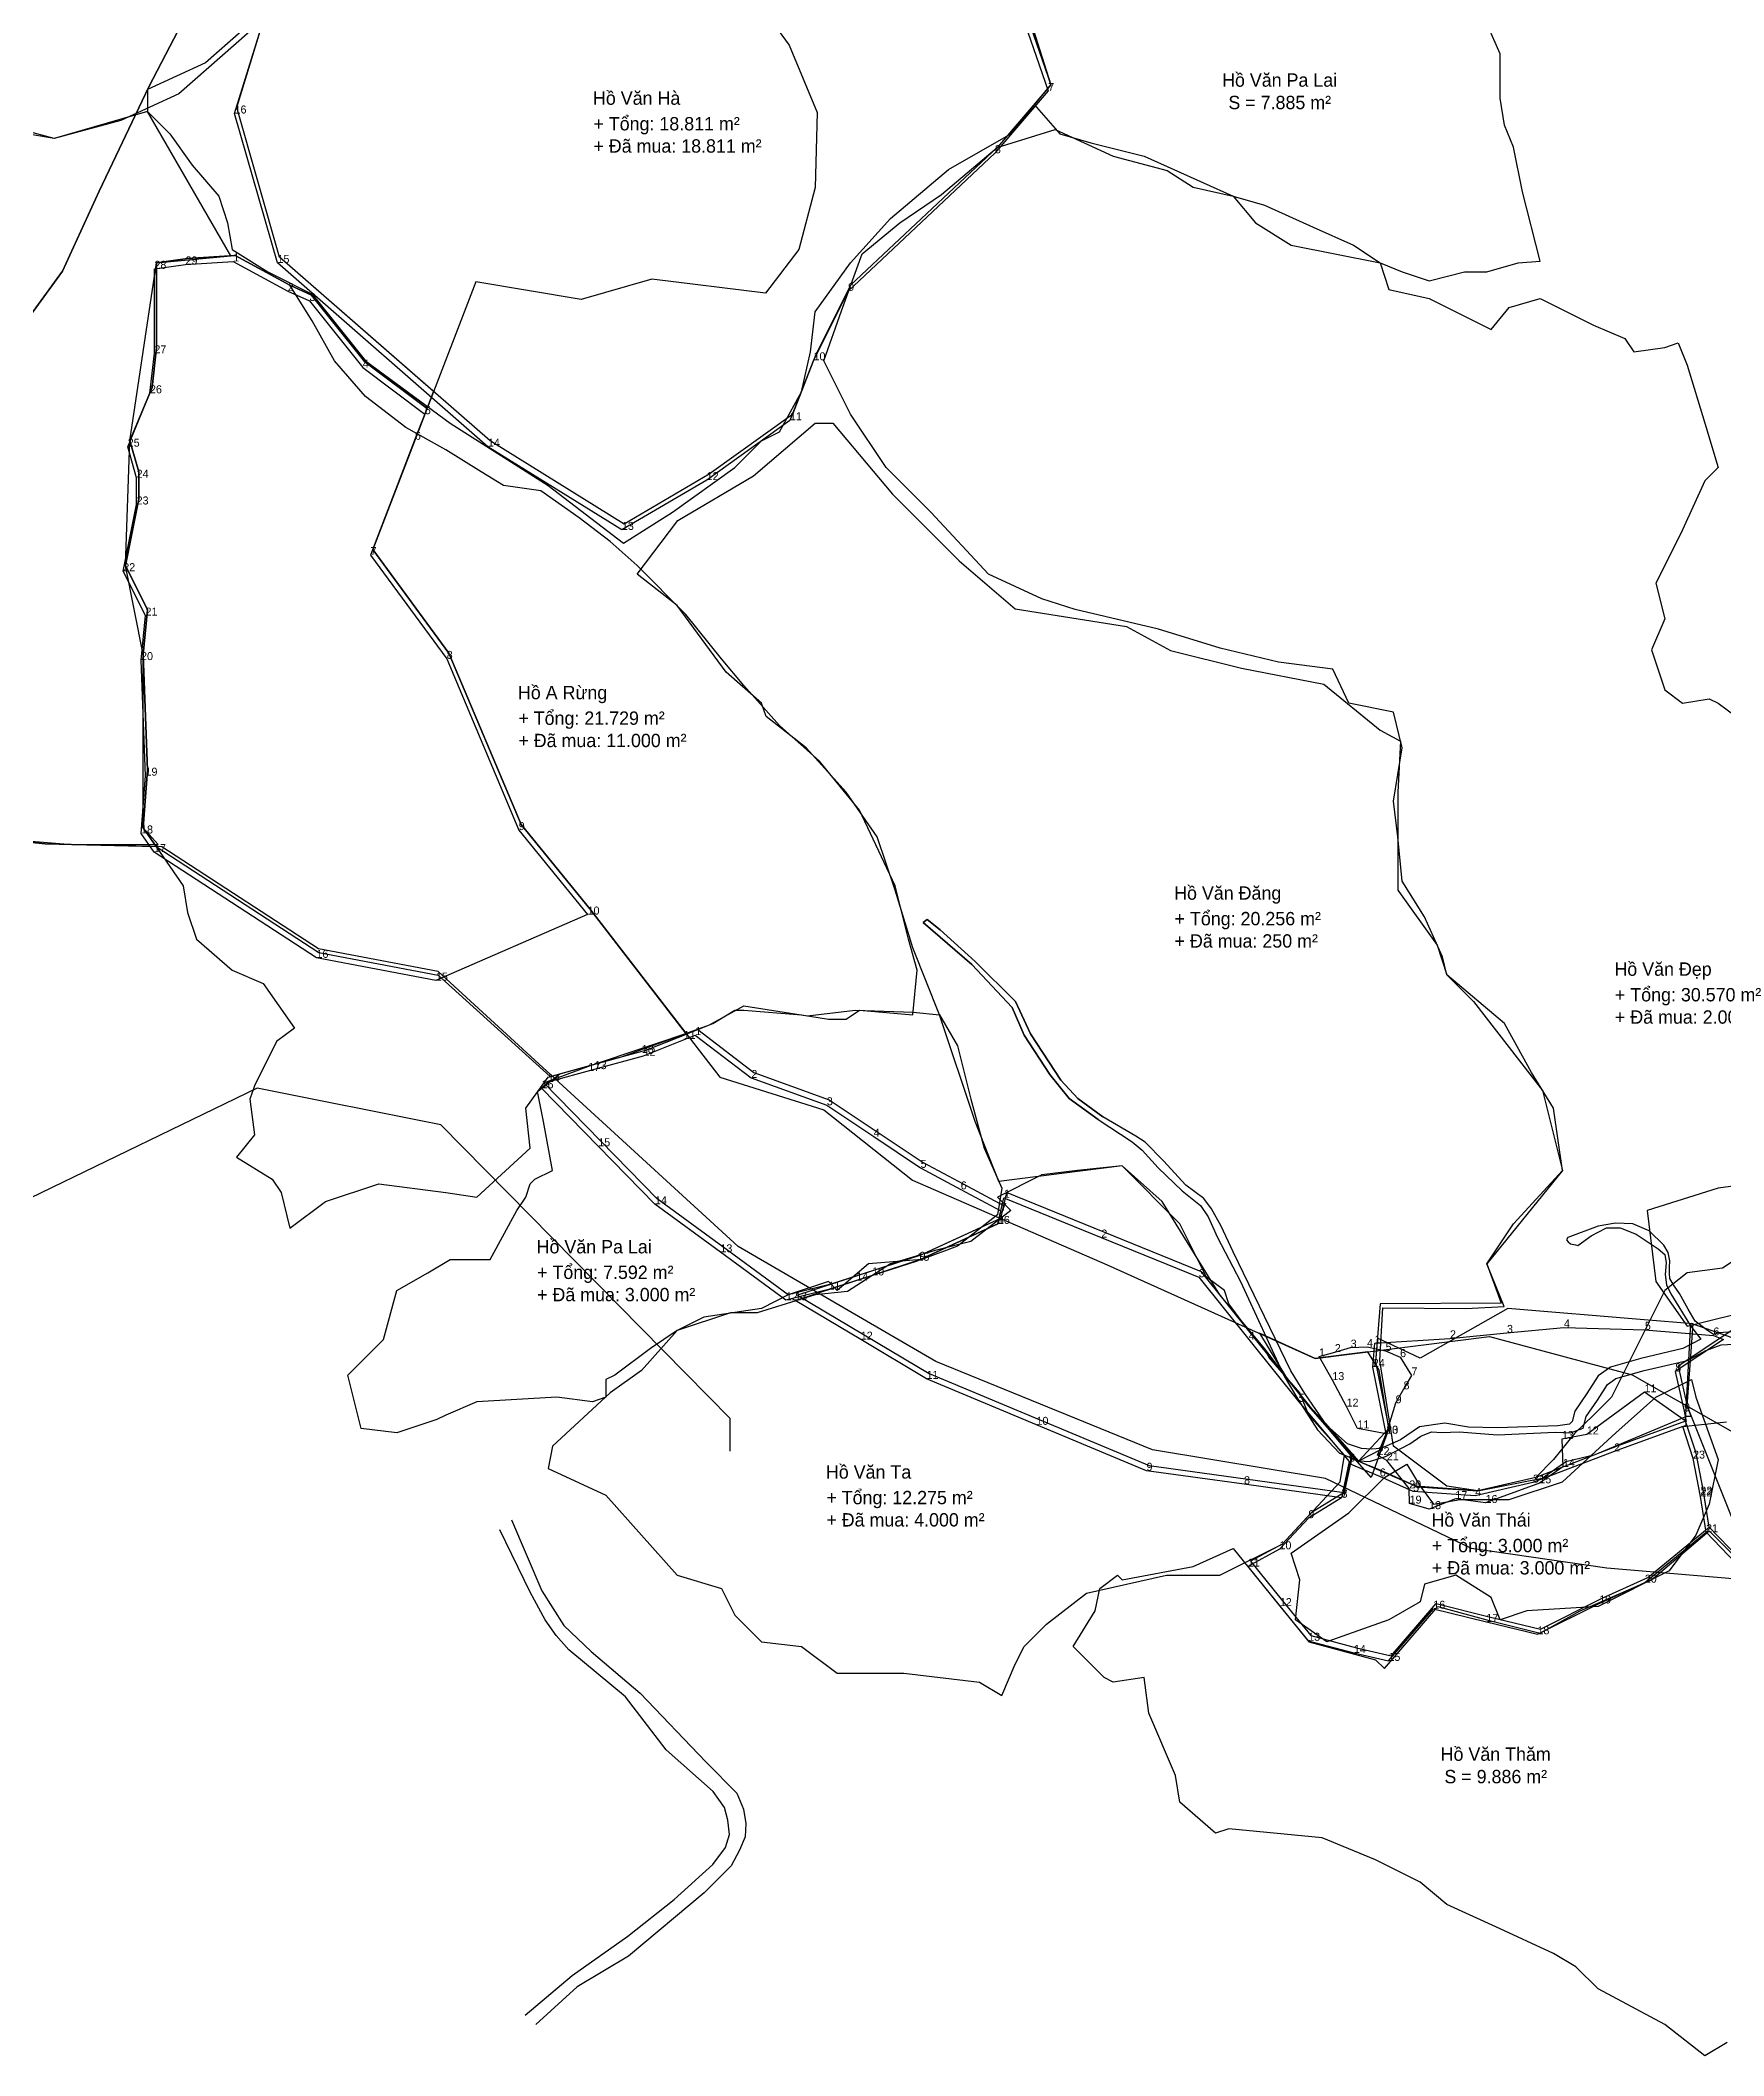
# Model space of a CAD drawing. Extents: x 552101 to 560756, y 1825061 to 1833835.
# Drawn here: x 555463.3 to 555841.9, y 1830453.1 to 1830906.4 of the extents above; entities that cross this region are included whole.
import ezdxf

# ---------------------------------------------------------------- set-up
doc = ezdxf.new("R2010")
doc.units = 0
for name, color, linetype in [('07', 7, 'Continuous'), ('2', 7, 'Continuous'), ('5', 7, 'Continuous'), ('bien 10.3.24 hc  theo rai thua', 7, 'Continuous'), ('DUONG DAT', 7, 'Continuous'), ('Level 10', 7, 'Continuous'), ('Level 12', 7, 'Continuous'), ('Level 7', 7, 'Continuous'), ('nha', 7, 'Continuous')]:
    doc.layers.add(name, color=color, linetype=linetype)

# ---------------------------------------------------------------- blocks, each defined once
blk = doc.blocks.new('đường đất')
at = {"layer": 'DUONG DAT'}
for points in [[(141185.63, 464976.23), (141183.37, 464976.09), (141183.09, 464975.99), (141182.75, 464976.22), (141182.04, 464976.74), (141181.65, 464977.43), (141181.14, 464978.33), (141180.8, 464978.83), (141180.6, 464979.19), (141180.58, 464979.49), (141180.58, 464979.81), (141180.59, 464980.19), (141180.5, 464980.66), (141180.26, 464981.09), (141179.41, 464981.91), (141178.48, 464982.31), (141177.49, 464982.35), (141176.51, 464982.18), (141174.78, 464981.52), (141174.69, 464981.39), (141174.79, 464981.28), (141174.93, 464981.16), (141175.21, 464981.1), (141175.34, 464981.06), (141176.1, 464981.62), (141176.99, 464982.07), (141177.76, 464982.07), (141178.67, 464981.72), (141179.93, 464980.88), (141180.31, 464980.55), (141180.39, 464980.08), (141180.33, 464979.42), (141180.4, 464978.83), (141180.65, 464978.3), (141181.78, 464976.49), (141182.37, 464975.72), (141181.34, 464975.18), (141178.95, 464974.62), (141177.21, 464974.12), (141176.5, 464973.62), (141175.86, 464972.62), (141175.18, 464971.6), (141175.02, 464971.02), (141174.86, 464970.86), (141174.2, 464970.78), (141170.76, 464970.65), (141169.1, 464970.69), (141167.75, 464970.92), (141167.75, 464970.92), (141166.3, 464970.72), (141165.22, 464969.97), (141164.1, 464969.47), (141163.56, 464969.43), (141162.99, 464969.48), (141162.19, 464969.74), (141161.02, 464970.79), (141159.76, 464972.61), (141158.97, 464973.92), (141155.66, 464980.7), (141154.98, 464982.18), (141154.44, 464983.17), (141153.99, 464983.76), (141152.96, 464984.52), (141151.7, 464985.91), (141150.64, 464986.96), (141150.12, 464987.31), (141148.23, 464988.42), (141146.8, 464989.46), (141145.84, 464990.5), (141144.1, 464993.16), (141143.25, 464994.99), (141140.95, 464997.29), (141138.94, 464999.09), (141138.21, 464999.68), (141137.97, 464999.51), (141140.76, 464997.11), (141143.06, 464994.65), (141143.74, 464993.07), (141145.2, 464990.83), (141146.31, 464989.47), (141147.97, 464988.26), (141149.91, 464986.99), (141150.48, 464986.52), (141151.39, 464985.5), (141152.75, 464984.19), (141153.8, 464983.36), (141154.24, 464982.71), (141154.77, 464981.52), (141156.08, 464979.02), (141158.59, 464973.61), (141159.36, 464972.3), (141160.49, 464970.55), (141161.73, 464969.22), (141162.85, 464968.78), (141163.45, 464968.73), (141164.37, 464969.03), (141165.75, 464969.74), (141166.38, 464970.18), (141166.99, 464970.43), (141167.58, 464970.4), (141168.57, 464970.42), (141170.76, 464970.26), (141174.05, 464970.41), (141174.93, 464970.37), (141175.65, 464970.63), (141175.83, 464971.3), (141176.46, 464972.23), (141177.03, 464973.13), (141177.52, 464973.47), (141179.13, 464973.93), (141181.6, 464974.51), (141182.66, 464975.07), (141183.52, 464975.39), (141185.67, 464975.52)], [(141147.97, 464988.26), (141146.31, 464989.47), (141145.2, 464990.83), (141143.74, 464993.07), (141143.06, 464994.65), (141140.76, 464997.11), (141137.97, 464999.51), (141138.21, 464999.68), (141138.94, 464999.09), (141140.95, 464997.29), (141143.25, 464994.99), (141144.1, 464993.16), (141145.84, 464990.5), (141146.8, 464989.46), (141148.23, 464988.42)], [(141115.25, 464937.13), (141117.93, 464939.38), (141121.12, 464941.63), (141123.76, 464943.73), (141125.96, 464945.73), (141126.68, 464946.7), (141126.91, 464947.43), (141126.83, 464948.25), (141126.64, 464948.98), (141125.98, 464949.89), (141123.3, 464952.28), (141120.98, 464955.29), (141117.75, 464957.98), (141117.03, 464958.8), (141116.4, 464959.69), (141115.53, 464961.27), (141113.8, 464964.84)], [(141114.47, 464965.4), (141116.21, 464961.36), (141117.46, 464959.37), (141119.02, 464957.88), (141121.82, 464955.5), (141125.57, 464951.59), (141127.33, 464949.8), (141127.72, 464948.88), (141127.85, 464948.07), (141127.81, 464947.3), (141127.49, 464946.55), (141127.02, 464945.65), (141125.48, 464944.11), (141121.16, 464940.5), (141118.23, 464938.74), (141115.86, 464936.59)]]:
    blk.add_lwpolyline(points, dxfattribs=at)

msp = doc.modelspace()

# ---------------------------------------------------------------- linework, layer by layer
at = {"layer": '07'}
for points in [[(555459.45, 1831057.45), (555471.46, 1831059.45), (555487.46, 1831056.44), (555492.47, 1831051.44), (555500.47, 1831041.44), (555506.47, 1831033.43), (555502.47, 1831022.43), (555496.47, 1831015.42), (555495.47, 1830993.41), (555497.47, 1830980.4), (555494.47, 1830973.4), (555489.47, 1830966.39), (555487.46, 1830952.39), (555496.47, 1830943.38), (555502.47, 1830932.38), (555509.48, 1830920.37), (555510.48, 1830908.36), (555494.47, 1830894.35), (555481.46, 1830888.35), (555466.45, 1830884.35), (555442.44, 1830888.35)], [(555629.54, 1830818.31), (555634.55, 1830827.32), (555636.55, 1830836.32), (555637.55, 1830845.33), (555645.55, 1830856.33), (555654.56, 1830866.34), (555667.56, 1830877.34), (555681.57, 1830885.35), (555690.58, 1830896.36), (555687.62, 1830905.85), (555683.57, 1830917.37)], [(555684.4, 1830915.88), (555687.62, 1830905.85), (555690.58, 1830896.36), (555686.8, 1830891.95), (555692.58, 1830885.35), (555692.58, 1830885.35)], [(555508.48, 1830908.36), (555500.47, 1830901.36), (555487.46, 1830895.35), (555487.46, 1830890.35), (555492.47, 1830885.35), (555497.47, 1830878.35), (555503.47, 1830871.34), (555505.47, 1830865.34), (555506.47, 1830859.33), (555514.48, 1830854.33), (555524.48, 1830849.33), (555536.49, 1830834.32), (555555.5, 1830820.31), (555577.51, 1830806.3), (555594.52, 1830793.3), (555605.53, 1830800.3), (555619.54, 1830810.31), (555625.54, 1830816.31), (555629.54, 1830818.31)], [(555692.58, 1830885.35), (555699.58, 1830883.35), (555711.59, 1830880.35), (555731.6, 1830871.34), (555731.6, 1830871.34), (555738.6, 1830869.34), (555738.6, 1830869.34), (555749.61, 1830864.34), (555758.62, 1830860.34), (555764.62, 1830856.33), (555769.62, 1830854.33), (555775.63, 1830852.33), (555783.63, 1830854.33), (555788.63, 1830854.33), (555795.64, 1830856.33), (555800.64, 1830856.71), (555796.64, 1830872.34), (555794.64, 1830882.35), (555792.63, 1830887.35), (555791.63, 1830893.35), (555791.63, 1830903.36), (555787.63, 1830912.36)], [(555847.67, 1830634.21), (555841.66, 1830630.21), (555833.66, 1830629.21), (555828.65, 1830625.2), (555816.65, 1830601.19), (555812.65, 1830597.19), (555808.35, 1830593.04), (555803.64, 1830587.18), (555799.64, 1830583.18), (555799.64, 1830583.18), (555786.63, 1830580.18), (555779.63, 1830581.18), (555767.62, 1830590.18), (555764.6, 1830609.5), (555764.6, 1830609.5), (555764.6, 1830609.5), (555765.22, 1830621.33), (555783.9, 1830621.15), (555792.53, 1830621.59), (555792.53, 1830621.59), (555788.63, 1830631.21), (555794.64, 1830640.21), (555794.64, 1830640.21), (555794.64, 1830640.21), (555805.64, 1830652.22), (555803.64, 1830666.23), (555798.64, 1830674.23), (555792.63, 1830685.24), (555779.63, 1830696.24), (555778.63, 1830700.25), (555774.62, 1830709.25), (555769.62, 1830717.26), (555768.62, 1830727.26), (555767.62, 1830735.27), (555769.62, 1830747.27), (555767.62, 1830755.28), (555757.62, 1830757.28), (555754.03, 1830764.97), (555741.79, 1830766.51), (555741.79, 1830766.51), (555728.64, 1830769.69), (555714.8, 1830773.97), (555696.06, 1830778.37), (555688.58, 1830780.79), (555676.57, 1830786.29), (555663.56, 1830800.3), (555653.56, 1830810.31), (555645.55, 1830822.31), (555639.55, 1830834.32), (555643.54, 1830845.54), (555648.15, 1830858.34), (555656.6, 1830865.35), (555666.02, 1830871.75), (555678.5, 1830882.29), (555691.58, 1830886.35), (555704.59, 1830880.35), (555716.75, 1830877.13), (555722.6, 1830873.34), (555731.6, 1830871.34), (555736.6, 1830865.34), (555744.61, 1830860.34), (555764.62, 1830856.33), (555766.62, 1830850.33), (555775.63, 1830848.33), (555783.63, 1830844.33), (555789.63, 1830841.32), (555793.64, 1830846.33), (555800.64, 1830848.33), (555812.65, 1830842.33), (555812.65, 1830842.33), (555819.65, 1830839.32), (555821.65, 1830836.32), (555828.65, 1830837.32), (555831.66, 1830838.32), (555833.66, 1830833.32), (555837.66, 1830820.31), (555840.66, 1830810.31), (555837.66, 1830807.31), (555832.66, 1830796.3), (555828.65, 1830788.29), (555826.65, 1830784.29), (555828.65, 1830776.29), (555825.65, 1830769.28), (555828.65, 1830760.28), (555832.66, 1830757.28), (555838.66, 1830758.28), (555840.66, 1830757.28), (555844.66, 1830754.28)], [(555567.51, 1830806.3), (555562.51, 1830809.31), (555554.5, 1830814.31), (555545.5, 1830819.31), (555536.49, 1830826.32), (555529.49, 1830834.32), (555524.48, 1830843.33), (555519.48, 1830851.33), (555507.19, 1830858), (555496.47, 1830857.33), (555489.47, 1830856.33), (555489.47, 1830837.32), (555488.46, 1830828.32), (555483.46, 1830816.31), (555485.46, 1830809.31), (555485.46, 1830803.3), (555485.46, 1830803.3), (555482.46, 1830788.29), (555487.46, 1830778.29), (555486.46, 1830768.28), (555487.46, 1830742.27), (555486.46, 1830729.26), (555495.47, 1830716.25), (555496.47, 1830710.25), (555498.47, 1830704.25), (555506.47, 1830697.24), (555513.48, 1830694.24), (555520.48, 1830684.24), (555516.48, 1830681.24), (555511.48, 1830671.23), (555510.48, 1830668.23), (555511.48, 1830660.22), (555507.48, 1830655.22), (555515.48, 1830650.22), (555517.48, 1830647.22), (555519.48, 1830639.21), (555527.49, 1830645.21), (555539.49, 1830649.22), (555554.5, 1830647.22), (555561.51, 1830646.22), (555573.51, 1830657.22), (555572.51, 1830666.23), (555577.51, 1830673.23), (555588.52, 1830676.23), (555599.53, 1830679.23), (555614.54, 1830685.24), (555619.54, 1830688.24), (555621.54, 1830688.24), (555634.55, 1830687.24), (555640.55, 1830686.24), (555644.55, 1830686.24), (555647.55, 1830688.24), (555659.56, 1830687.24), (555660.56, 1830697.24), (555658.56, 1830704.25), (555655.56, 1830716.25), (555647.55, 1830733.26), (555638.55, 1830744.27), (555629.54, 1830752.27), (555621.54, 1830761.28), (555616.54, 1830767.28), (555608.53, 1830777.29), (555597.53, 1830788.29), (555591.52, 1830793.69), (555584.55, 1830798.99), (555575.93, 1830805.1), (555567.51, 1830806.3)], [(555644.82, 1830625.01), (555637.55, 1830624.2), (555624.54, 1830620.2), (555618.54, 1830620.2), (555606.53, 1830616.2), (555598.53, 1830607.19), (555591.52, 1830602.19), (555578.51, 1830590.18), (555577.51, 1830585.18), (555590.52, 1830579.18), (555606.53, 1830561.17), (555616.54, 1830558.17), (555619.54, 1830552.16), (555625.54, 1830546.16), (555634.55, 1830545.16), (555642.55, 1830539.16), (555657.56, 1830539.16), (555674.57, 1830537.15), (555679.57, 1830534.15), (555682.57, 1830541.16), (555684.57, 1830545.16), (555689.58, 1830550.16), (555698.58, 1830557.17), (555716.59, 1830561.17), (555728.6, 1830561.17), (555742.61, 1830568.17), (555755.61, 1830582.18), (555756.61, 1830588.18), (555748.61, 1830597.19), (555746.61, 1830602.19), (555739.61, 1830610.2), (555738.6, 1830612.2), (555733.6, 1830618.2), (555730.6, 1830622.2), (555729.6, 1830625.2), (555725.6, 1830628.21), (555719.59, 1830640.21), (555706.59, 1830653.22), (555696.58, 1830652.22), (555688.58, 1830651.22), (555678.57, 1830646.22), (555681.57, 1830643.21), (555672.57, 1830636.21), (555664.56, 1830634.21), (555654.56, 1830631.21), (555644.82, 1830625.01)], [(555842.66, 1830456.11), (555837.66, 1830453.11), (555828.65, 1830460.11), (555813.65, 1830468.12), (555808.64, 1830473.12), (555803.64, 1830476.12), (555790.63, 1830482.12), (555779.63, 1830487.13), (555773.62, 1830492.13), (555763.62, 1830497.13), (555751.61, 1830502.13), (555730.6, 1830504.14), (555727.6, 1830503.14), (555719.59, 1830510.14), (555718.59, 1830516.14), (555712.59, 1830530.15), (555711.59, 1830538.16), (555704.59, 1830537.15), (555702.58, 1830538.16), (555695.58, 1830545.16), (555700.58, 1830553.16), (555701.58, 1830558.17), (555705.59, 1830561.17), (555706.59, 1830560.17), (555722.6, 1830563.17), (555731.6, 1830567.17), (555731.6, 1830567.17), (555731.6, 1830567.17), (555748.61, 1830546.16), (555763.62, 1830542.16), (555765.62, 1830540.16), (555777.63, 1830554.16), (555788.63, 1830551.16), (555800.64, 1830548.16), (555809.64, 1830553.16), (555825.65, 1830560.17), (555838.66, 1830571.17), (555846.66, 1830563.17)]]:
    msp.add_lwpolyline(points, dxfattribs=at)
for points in [[(555405.54, 1830731.84), (555430.98, 1830729.18), (555450.25, 1830727.16), (555470.4, 1830725.53), (555489.86, 1830725.53), (555486.46, 1830729.26), (555486.46, 1830768.28), (555482.46, 1830788.29), (555483.46, 1830816.31), (555489.47, 1830856.33), (555506.15, 1830857.94), (555487.46, 1830890.35), (555466.45, 1830884.35), (555410.42, 1830899.36), (555358.39, 1830899.36), (555342.73, 1830889.29), (555330.68, 1830851.22), (555326.37, 1830815.31), (555332.98, 1830786.48), (555369.66, 1830771.71), (555387.39, 1830761.11), (555398.39, 1830755.58), (555403.77, 1830744.05)], [(555625.54, 1830757.28), (555617.54, 1830764.28), (555606.53, 1830779.29), (555597.53, 1830786.29), (555606.7, 1830798.41), (555623.71, 1830808.42), (555637.55, 1830820.31), (555641.55, 1830820.31), (555654.99, 1830804.3), (555669.99, 1830789.3), (555682.58, 1830778.56), (555707.6, 1830774.56), (555717.48, 1830769.16), (555733.49, 1830765.16), (555751.94, 1830761.58), (555764.62, 1830751.27), (555769.25, 1830748.75), (555768.62, 1830737.27), (555768.62, 1830724.26), (555768.62, 1830715.25), (555777.44, 1830702.91), (555779.63, 1830696.24), (555785.63, 1830690.24), (555801.14, 1830670.23), (555805.64, 1830652.22), (555788.63, 1830631.21), (555791.84, 1830622.37), (555764.62, 1830622.2), (555763.62, 1830609.19), (555766.62, 1830594.19), (555762.62, 1830583.18), (555748.61, 1830599.19), (555738.6, 1830612.2), (555738.6, 1830612.2), (555728.6, 1830624.2), (555715.59, 1830645.21), (555706.59, 1830653.22), (555678.91, 1830649.7), (555673.57, 1830663.22), (555665.56, 1830687.24), (555659.56, 1830702.25), (555655.56, 1830715.25), (555651.56, 1830727.26), (555644.55, 1830737.27), (555635.55, 1830747.27), (555626.54, 1830754.28)], [(555642.55, 1830625.2), (555640.55, 1830627.2), (555631.54, 1830624.2), (555625.54, 1830621.2), (555612.53, 1830619.2), (555606.53, 1830616.2), (555600.53, 1830612.2), (555592.52, 1830606.19), (555590.52, 1830605.19), (555590.52, 1830601.19), (555587.52, 1830600.19), (555579.52, 1830601.19), (555561.51, 1830600.19), (555554.5, 1830597.19), (555552.5, 1830596.19), (555543.5, 1830593.19), (555535.49, 1830594.19), (555532.49, 1830606.19), (555540.49, 1830614.2), (555543.5, 1830625.2), (555550.5, 1830629.21), (555555.5, 1830632.21), (555564.51, 1830632.21), (555570.51, 1830643.21), (555572.51, 1830646.22), (555573.51, 1830649.22), (555574.51, 1830650.22), (555578.51, 1830652.22), (555576.51, 1830663.22), (555575.17, 1830669.95), (555580.14, 1830673.95), (555594.02, 1830677.73), (555613.85, 1830684.96), (555613.85, 1830684.96), (555621.54, 1830689.24), (555635.84, 1830687.02), (555635.84, 1830687.02), (555646.55, 1830688.24), (555659.62, 1830687.83), (555665.56, 1830687.24), (555669.57, 1830680.23), (555672.57, 1830668.23), (555675.57, 1830657.22), (555679.57, 1830648.22), (555678.57, 1830642.21), (555669.57, 1830635.21), (555661.56, 1830632.21), (555649.55, 1830631.21)], [(555854.67, 1830625.2), (555862.67, 1830629.21), (555868.68, 1830634.21), (555881.68, 1830643.21), (555896.69, 1830642.21), (555906.7, 1830637.21), (555910.7, 1830646.22), (555905.7, 1830653.22), (555901.7, 1830661.22), (555890.69, 1830660.22), (555875.68, 1830659.22), (555875.68, 1830659.22), (555855.67, 1830650.22), (555855.67, 1830650.22), (555840.66, 1830648.22), (555824.65, 1830643.21), (555826.65, 1830627.2), (555833.66, 1830617.2), (555849.67, 1830621.2)], [(555847.59, 1830564.35), (555846.66, 1830554.16), (555846.66, 1830547.16), (555855.67, 1830544.16), (555868.68, 1830553.16), (555878.68, 1830558.17), (555884.69, 1830566.17), (555889.69, 1830582.18), (555895.69, 1830590.18), (555904.7, 1830594.19), (555917.7, 1830592.19), (555926.71, 1830611.2), (555920.71, 1830615.2), (555914.7, 1830625.2), (555910.7, 1830632.21), (555904.7, 1830636.21), (555891.69, 1830642.21), (555879.68, 1830643.21), (555868.68, 1830638.21), (555859.67, 1830629.21), (555846.66, 1830618.2), (555831.66, 1830608.19), (555833.66, 1830599.19)], [(555834.66, 1830605.19), (555835.66, 1830601.19), (555840.66, 1830587.18), (555838.66, 1830577.18), (555835.66, 1830570.17), (555829.66, 1830562.17), (555813.65, 1830554.16), (555797.64, 1830553.16), (555791.63, 1830551.16), (555789.63, 1830556.17), (555781.63, 1830561.17), (555774.62, 1830559.17), (555773.62, 1830555.16), (555766.62, 1830551.16), (555752.61, 1830546.16), (555745.61, 1830551.16), (555746.61, 1830560.17), (555744.61, 1830566.17), (555757.62, 1830575.18), (555765.62, 1830583.18), (555770.62, 1830586.18), (555773.62, 1830581.18), (555776.63, 1830577.18), (555782.63, 1830578.18), (555793.64, 1830578.18), (555805.64, 1830582.18), (555817.65, 1830593.19), (555826.65, 1830601.19)]]:
    msp.add_lwpolyline(points, close=True, dxfattribs=at)
at = {"layer": '2'}
msp.add_lwpolyline([(555618.46, 1830589.05), (555618.46, 1830596.43), (555553.4, 1830662.48), (555512.1, 1830670.73), (555443.94, 1830637.71)], dxfattribs=at)
at = {"layer": '5'}
for points in [[(555594.18, 1830980.37), (555605.57, 1830957), (555619.99, 1830955.52), (555645.58, 1830933.77), (555657.71, 1830948.03), (555681.57, 1830922.37), (555690.58, 1830896.36), (555678.57, 1830882.35), (555645.55, 1830851.33), (555637.76, 1830835.75), (555632.47, 1830822.24), (555613.72, 1830808.79), (555594.66, 1830797.58), (555564.51, 1830816.31), (555517.16, 1830857.66), (555507.5, 1830891.29), (555513.38, 1830910.37), (555534.71, 1830924.75), (555570.51, 1830939.38), (555576.51, 1830962.39), (555584.52, 1830979.4)], [(555571.44, 1830730.04), (555555.24, 1830768.56), (555538.08, 1830791.91), (555548.09, 1830817.87), (555548.09, 1830817.87), (555550.31, 1830823.61), (555536.35, 1830834.1), (555524.34, 1830849.11), (555519.48, 1830851.33), (555507.19, 1830858), (555496.47, 1830857.33), (555489.47, 1830856.33), (555489.47, 1830837.32), (555488.46, 1830828.32), (555483.46, 1830816.31), (555485.46, 1830809.31), (555485.46, 1830803.3), (555482.46, 1830788.29), (555487.46, 1830778.29), (555486.46, 1830768.28), (555487.46, 1830742.27), (555486.46, 1830729.26), (555489.37, 1830725.06), (555489.37, 1830725.06), (555525.94, 1830701.27), (555552.83, 1830696.16), (555578.03, 1830673.37), (555578.03, 1830673.37), (555588.52, 1830676.23), (555599.53, 1830679.23), (555608.66, 1830682.89), (555586.93, 1830711.02)], [(555611.17, 1830683.89), (555623.77, 1830674.25), (555640.76, 1830668.1), (555651.31, 1830661.06), (555661.86, 1830654.02), (555670.89, 1830649.18), (555679.91, 1830644.34), (555679.24, 1830641.4), (555661.64, 1830633.33), (555650.96, 1830629.81), (555641.13, 1830626.62), (555631.54, 1830624.2), (555616.82, 1830635.01), (555602.09, 1830645.82), (555589.34, 1830658.87), (555576.58, 1830671.92), (555587.08, 1830675.84), (555599.12, 1830679.86)], [(555633.62, 1830624.19), (555663.2, 1830606.52), (555712.69, 1830585.86), (555756.57, 1830579.78), (555758.28, 1830587.91), (555746.94, 1830601.36), (555724.44, 1830629.39), (555680.59, 1830647.27), (555679.24, 1830641.4), (555679.24, 1830641.4), (555661.15, 1830633.11)], [(555764.03, 1830614.52), (555763.62, 1830609.19), (555766.62, 1830594.19), (555764.69, 1830589.37), (555759.76, 1830586.81), (555759.76, 1830586.81), (555773.04, 1830581.02), (555786.63, 1830580.18), (555786.63, 1830580.18), (555786.63, 1830580.18), (555801.08, 1830583.03), (555806.39, 1830586.73), (555813, 1830588.32), (555813, 1830588.32), (555833.59, 1830596.93), (555833.59, 1830596.93), (555834.56, 1830596.94), (555833.65, 1830599.23), (555835, 1830617.71), (555835, 1830617.71), (555835, 1830617.71), (555824.04, 1830618.61), (555793.38, 1830621.16), (555773.65, 1830609.96)], [(555764.42, 1830607.33), (555761.86, 1830611.42), (555761.86, 1830611.42), (555757.05, 1830610.83), (555750.03, 1830609.95), (555737.48, 1830615.58), (555743.57, 1830605.56), (555748.81, 1830599.15), (555752.28, 1830595.37), (555759.76, 1830586.81), (555766.62, 1830594.19)], [(555833.33, 1830595.84), (555817.91, 1830590.21), (555799.64, 1830583.18), (555786.63, 1830580.18), (555772.68, 1830581.18), (555765.17, 1830584.58), (555758.19, 1830587.45), (555756.57, 1830579.78), (555749.11, 1830575.18), (555742.61, 1830568.17), (555735.49, 1830564.3), (555742.69, 1830555.39), (555749.07, 1830547.59), (555759.35, 1830544.84), (555767.13, 1830543.07), (555777.23, 1830554.79), (555789.15, 1830551.84), (555800.66, 1830549.04), (555814.56, 1830555.99), (555824.81, 1830560.67), (555838.6, 1830571.99), (555838.6, 1830571.99), (555837.29, 1830580.47), (555835.67, 1830588.59)]]:
    msp.add_lwpolyline(points, close=True, dxfattribs=at)
for points in [[(555500.96, 1830921.32), (555487.74, 1830895.97), (555476.61, 1830872.46), (555468.33, 1830854.44), (555447.3, 1830825.59)], [(555405.54, 1830731.84), (555464.44, 1830725.68), (555489.37, 1830725.06), (555486.46, 1830729.26), (555487.46, 1830742.27), (555486.46, 1830768.28), (555487.46, 1830778.29), (555482.46, 1830788.29), (555485.46, 1830803.3), (555485.46, 1830809.31), (555483.46, 1830816.31), (555488.46, 1830828.32), (555489.47, 1830837.32), (555489.47, 1830856.33), (555496.47, 1830857.33), (555507.19, 1830858), (555519.48, 1830851.33), (555524.34, 1830849.11), (555536.35, 1830834.1), (555550.31, 1830823.61), (555551.78, 1830827.43), (555517.16, 1830857.66), (555507.5, 1830891.29), (555513.38, 1830910.37)], [(555845.28, 1830565.05), (555838.6, 1830571.99), (555837.36, 1830580.08), (555835.67, 1830588.59), (555833.33, 1830595.84), (555834.48, 1830617.89), (555853.58, 1830611.18)]]:
    msp.add_lwpolyline(points, dxfattribs=at)
at = {"layer": 'bien 10.3.24 hc  theo rai thua'}
for points in [[(555610.83, 1830933.84), (555631.74, 1830905.31), (555638.05, 1830890.19), (555637.55, 1830873.26), (555633.9, 1830859.33), (555626.43, 1830849.54), (555600.87, 1830852.69), (555585, 1830848.08), (555561.29, 1830852.08), (555538.08, 1830791.91), (555555.24, 1830768.56), (555571.44, 1830730.04), (555586.93, 1830711.02), (555616.15, 1830673.18), (555639.54, 1830665.83), (555659.49, 1830649.99), (555703.23, 1830630.96), (555750.03, 1830609.95), (555789.26, 1830614.89), (555821.3, 1830606.24), (555843.87, 1830593.42)], [(555447.3, 1830825.59), (555468.33, 1830854.44), (555476.61, 1830872.46), (555487.74, 1830895.97), (555500.96, 1830921.32)], [(556279.55, 1830698.94), (556235.39, 1830640.95), (556204.26, 1830626.09), (556176.62, 1830611.43), (556170.57, 1830607.86), (556114.52, 1830559.06), (556072.68, 1830538.68), (556033.91, 1830533.5), (555937.4, 1830539.72), (555878.54, 1830557.41), (555815.6, 1830562.77), (555785.2, 1830567.22), (555752.38, 1830582.96), (555713.47, 1830589.38), (555664.74, 1830609.22), (555620.26, 1830635.13), (555578.17, 1830673.75), (555552.79, 1830696.96), (555525.9, 1830702.07), (555490.63, 1830725.03), (555464.44, 1830725.68), (555405.54, 1830731.84)]]:
    msp.add_lwpolyline(points, dxfattribs=at)
at = {"layer": 'Level 10'}
for p, q in [((555681, 1830921), (555690, 1830895)), ((555507.03, 1830889.93), (555512.91, 1830909.01)), ((555690, 1830895), (555678, 1830881)), ((555516.68, 1830856.32), (555507.03, 1830889.93)), ((555678, 1830881), (555645, 1830850)), ((555489, 1830855), (555496, 1830856)), ((555489, 1830836), (555489, 1830855)), ((555496, 1830856), (555506.72, 1830856.67)), ((555506.72, 1830856.67), (555519, 1830850)), ((555564, 1830815), (555516.68, 1830856.32)), ((555519, 1830850), (555523.86, 1830847.78)), ((555645, 1830850), (555637.22, 1830834.43)), ((555523.86, 1830847.78), (555535.86, 1830832.78)), ((555488, 1830827), (555489, 1830836)), ((555535.86, 1830832.78), (555549.81, 1830822.3)), ((555637.22, 1830834.43), (555631.92, 1830820.92)), ((555483, 1830815), (555488, 1830827)), ((555549.81, 1830822.3), (555547.59, 1830816.56)), ((555631.92, 1830820.92), (555613.19, 1830807.49)), ((555485, 1830808), (555483, 1830815)), ((555547.59, 1830816.56), (555537.59, 1830790.61)), ((555594.14, 1830796.28), (555564, 1830815)), ((555485, 1830802), (555485, 1830808)), ((555613.19, 1830807.49), (555594.14, 1830796.28)), ((555482, 1830787), (555485, 1830802)), ((555537.59, 1830790.61), (555554.73, 1830767.27)), ((555487, 1830777), (555482, 1830787)), ((555486, 1830767), (555487, 1830777)), ((555487, 1830741), (555486, 1830767)), ((555554.73, 1830767.27), (555570.93, 1830728.77)), ((555486, 1830728), (555487, 1830741)), ((555488.91, 1830723.8), (555486, 1830728)), ((555570.93, 1830728.77), (555586.41, 1830709.77)), ((555525.45, 1830700.03), (555488.91, 1830723.8)), ((555586.41, 1830709.77), (555552.32, 1830694.92)), ((555552.32, 1830694.92), (555525.45, 1830700.03)), ((555599, 1830678), (555610.63, 1830682.65)), ((555610.63, 1830682.65), (555623.23, 1830673.02)), ((555588, 1830675), (555599, 1830678)), ((555577.51, 1830672.14), (555588, 1830675)), ((555623.23, 1830673.02), (555640.21, 1830666.87)), ((555576.07, 1830670.69), (555577.51, 1830672.14)), ((555588.82, 1830657.65), (555576.07, 1830670.69)), ((555640.21, 1830666.87), (555650.76, 1830659.84)), ((555650.76, 1830659.84), (555661.3, 1830652.8)), ((555601.56, 1830644.6), (555588.82, 1830657.65)), ((555661.3, 1830652.8), (555670.32, 1830647.96)), ((555670.32, 1830647.96), (555679.34, 1830643.12)), ((555678.67, 1830640.18), (555680.02, 1830646.06)), ((555680.02, 1830646.06), (555701.93, 1830637.12)), ((555616.28, 1830633.8), (555601.56, 1830644.6)), ((555679.34, 1830643.12), (555678.67, 1830640.18)), ((555660.59, 1830631.9), (555678.67, 1830640.18)), ((555678.67, 1830640.18), (555661.08, 1830632.12)), ((555701.93, 1830637.12), (555723.85, 1830628.19)), ((555631, 1830623), (555616.28, 1830633.8)), ((555646.83, 1830627.44), (555660.59, 1830631.9)), ((555661.08, 1830632.12), (555650.41, 1830628.6)), ((555633.08, 1830622.99), (555646.83, 1830627.44)), ((555650.41, 1830628.6), (555640.58, 1830625.42)), ((555723.85, 1830628.19), (555735.09, 1830614.18)), ((555640.58, 1830625.42), (555631, 1830623)), ((555647.85, 1830614.16), (555633.08, 1830622.99)), ((555662.63, 1830605.33), (555647.85, 1830614.16)), ((555735.09, 1830614.18), (555746.33, 1830600.17)), ((555763.41, 1830613.33), (555780.34, 1830614.45)), ((555780.34, 1830614.45), (555793.16, 1830615.67)), ((555793.16, 1830615.67), (555805.98, 1830616.89)), ((555805.98, 1830616.89), (555824.19, 1830616.39)), ((555824.19, 1830616.39), (555839.57, 1830615.09)), ((555841.83, 1830614.22), (555831, 1830607)), ((555839.57, 1830615.09), (555841.83, 1830614.22)), ((555750.89, 1830610.37), (555754.45, 1830611.36)), ((555753.89, 1830605.06), (555750.89, 1830610.37)), ((555754.45, 1830611.36), (555758, 1830612.36)), ((555758, 1830612.36), (555761.69, 1830612.52)), ((555761.69, 1830612.52), (555765.86, 1830611.63)), ((555763, 1830608), (555763.41, 1830613.33)), ((555765.86, 1830611.63), (555769.12, 1830610.22)), ((555769.12, 1830610.22), (555771.68, 1830606.13)), ((555687.36, 1830595), (555662.63, 1830605.33)), ((555757.09, 1830599.09), (555753.89, 1830605.06)), ((555766, 1830593), (555763, 1830608)), ((555771.68, 1830606.13), (555769.9, 1830602.99)), ((555831, 1830607), (555832.99, 1830598.04)), ((555746.33, 1830600.17), (555757.67, 1830586.72)), ((555769.9, 1830602.99), (555768.12, 1830599.84)), ((555824.08, 1830602.31), (555811.12, 1830592.83)), ((555833.42, 1830595.75), (555824.08, 1830602.31)), ((555759.54, 1830594.18), (555757.09, 1830599.09)), ((555768.12, 1830599.84), (555766, 1830593)), ((555832.68, 1830594.66), (555842.55, 1830595.69)), ((555832.99, 1830598.04), (555833.42, 1830595.75)), ((555712.1, 1830584.67), (555687.36, 1830595)), ((555766, 1830593), (555759.54, 1830594.18)), ((555764.07, 1830588.19), (555766, 1830593)), ((555811.12, 1830592.83), (555805.5, 1830591.8)), ((555805.5, 1830591.8), (555805.74, 1830585.55)), ((555832.68, 1830594.66), (555817.26, 1830589.02)), ((555835.01, 1830587.4), (555832.68, 1830594.66)), ((555757.67, 1830586.72), (555755.95, 1830578.6)), ((555766.15, 1830587.01), (555764.07, 1830588.19)), ((555771.19, 1830580.7), (555766.15, 1830587.01)), ((555817.26, 1830589.02), (555799, 1830582)), ((555836.7, 1830578.9), (555835.01, 1830587.4)), ((555734.03, 1830581.64), (555712.1, 1830584.67)), ((555757.57, 1830586.27), (555755.95, 1830578.6)), ((555764.55, 1830583.4), (555757.57, 1830586.27)), ((555772.05, 1830580), (555764.55, 1830583.4)), ((555799, 1830582), (555786, 1830579)), ((555800.44, 1830581.85), (555788.34, 1830577.42)), ((555805.74, 1830585.55), (555800.44, 1830581.85)), ((555755.95, 1830578.6), (555734.03, 1830581.64)), ((555755.95, 1830578.6), (555748.5, 1830574)), ((555771.26, 1830577.27), (555771.19, 1830580.7)), ((555775.65, 1830576.03), (555771.26, 1830577.27)), ((555786, 1830579), (555772.05, 1830580)), ((555781.56, 1830578.32), (555775.65, 1830576.03)), ((555788.34, 1830577.42), (555781.56, 1830578.32)), ((555837.94, 1830570.82), (555836.7, 1830578.9)), ((555748.5, 1830574), (555742, 1830567)), ((555824.16, 1830559.5), (555837.94, 1830570.82)), ((555844.62, 1830563.88), (555837.94, 1830570.82)), ((555742, 1830567), (555734.88, 1830563.13)), ((555734.88, 1830563.13), (555742.09, 1830554.23)), ((555813.91, 1830554.82), (555824.16, 1830559.5)), ((555800.02, 1830547.88), (555813.91, 1830554.82)), ((555742.09, 1830554.23), (555748.45, 1830546.43)), ((555766.51, 1830541.91), (555776.6, 1830553.63)), ((555776.6, 1830553.63), (555788.52, 1830550.68)), ((555788.52, 1830550.68), (555800.02, 1830547.88)), ((555748.45, 1830546.43), (555758.74, 1830543.68)), ((555758.74, 1830543.68), (555766.51, 1830541.91))]:
    msp.add_line(p, q, dxfattribs=at)
at = {"layer": 'Level 7'}
for p, q in [((555690, 1830895), (555690, 1830895)), ((555507.03, 1830889.93), (555507.03, 1830889.93)), ((555678, 1830881), (555678, 1830881)), ((555489, 1830855), (555489, 1830855)), ((555496, 1830856), (555496, 1830856)), ((555506.72, 1830856.67), (555506.72, 1830856.67)), ((555516.68, 1830856.32), (555516.68, 1830856.32)), ((555519, 1830850), (555519, 1830850)), ((555645, 1830850), (555645, 1830850)), ((555523.86, 1830847.78), (555523.86, 1830847.78)), ((555489, 1830836), (555489, 1830836)), ((555535.86, 1830832.78), (555535.86, 1830832.78)), ((555637.22, 1830834.43), (555637.22, 1830834.43)), ((555488, 1830827), (555488, 1830827)), ((555549.81, 1830822.3), (555549.81, 1830822.3)), ((555631.92, 1830820.92), (555631.92, 1830820.92)), ((555483, 1830815), (555483, 1830815)), ((555547.59, 1830816.56), (555547.59, 1830816.56)), ((555564, 1830815), (555564, 1830815)), ((555485, 1830808), (555485, 1830808)), ((555613.19, 1830807.49), (555613.19, 1830807.49)), ((555485, 1830802), (555485, 1830802)), ((555594.14, 1830796.28), (555594.14, 1830796.28)), ((555537.59, 1830790.61), (555537.59, 1830790.61)), ((555482, 1830787), (555482, 1830787)), ((555487, 1830777), (555487, 1830777)), ((555486, 1830767), (555486, 1830767)), ((555554.73, 1830767.27), (555554.73, 1830767.27)), ((555487, 1830741), (555487, 1830741)), ((555486, 1830728), (555486, 1830728)), ((555570.93, 1830728.77), (555570.93, 1830728.77)), ((555488.91, 1830723.8), (555488.91, 1830723.8)), ((555586.41, 1830709.77), (555586.41, 1830709.77)), ((555525.45, 1830700.03), (555525.45, 1830700.03)), ((555552.32, 1830694.92), (555552.32, 1830694.92)), ((555608.02, 1830681.79), (555608.02, 1830681.79)), ((555610.63, 1830682.65), (555610.63, 1830682.65)), ((555598.6, 1830678.63), (555598.6, 1830678.63)), ((555599, 1830678), (555599, 1830678)), ((555586.56, 1830674.61), (555586.56, 1830674.61)), ((555588, 1830675), (555588, 1830675)), ((555623.23, 1830673.02), (555623.23, 1830673.02)), ((555576.07, 1830670.69), (555576.07, 1830670.69)), ((555577.51, 1830672.14), (555577.51, 1830672.14)), ((555640.21, 1830666.87), (555640.21, 1830666.87)), ((555650.76, 1830659.84), (555650.76, 1830659.84)), ((555588.82, 1830657.65), (555588.82, 1830657.65)), ((555661.3, 1830652.8), (555661.3, 1830652.8)), ((555670.32, 1830647.96), (555670.32, 1830647.96)), ((555680.02, 1830646.06), (555680.02, 1830646.06)), ((555601.56, 1830644.6), (555601.56, 1830644.6)), ((555679.34, 1830643.12), (555679.34, 1830643.12)), ((555678.67, 1830640.18), (555678.67, 1830640.18)), ((555678.67, 1830640.18), (555678.67, 1830640.18)), ((555701.93, 1830637.12), (555701.93, 1830637.12)), ((555616.28, 1830633.8), (555616.28, 1830633.8)), ((555660.59, 1830631.9), (555660.59, 1830631.9)), ((555661.08, 1830632.12), (555661.08, 1830632.12)), ((555646.83, 1830627.44), (555646.83, 1830627.44)), ((555650.41, 1830628.6), (555650.41, 1830628.6)), ((555723.85, 1830628.19), (555723.85, 1830628.19)), ((555631, 1830623), (555631, 1830623)), ((555633.08, 1830622.99), (555633.08, 1830622.99)), ((555640.58, 1830625.42), (555640.58, 1830625.42)), ((555647.85, 1830614.16), (555647.85, 1830614.16)), ((555735.09, 1830614.18), (555735.09, 1830614.18)), ((555780.34, 1830614.45), (555780.34, 1830614.45)), ((555793.16, 1830615.67), (555793.16, 1830615.67)), ((555805.98, 1830616.89), (555805.98, 1830616.89)), ((555824.19, 1830616.39), (555824.19, 1830616.39)), ((555839.57, 1830615.09), (555839.57, 1830615.09)), ((555841.83, 1830614.22), (555841.83, 1830614.22)), ((555750.89, 1830610.37), (555750.89, 1830610.37)), ((555754.45, 1830611.36), (555754.45, 1830611.36)), ((555758, 1830612.36), (555758, 1830612.36)), ((555761.69, 1830612.52), (555761.69, 1830612.52)), ((555763.41, 1830613.33), (555763.41, 1830613.33)), ((555765.86, 1830611.63), (555765.86, 1830611.63)), ((555769.12, 1830610.22), (555769.12, 1830610.22)), ((555662.63, 1830605.33), (555662.63, 1830605.33)), ((555753.89, 1830605.06), (555753.89, 1830605.06)), ((555763, 1830608), (555763, 1830608)), ((555771.68, 1830606.13), (555771.68, 1830606.13)), ((555831, 1830607), (555831, 1830607)), ((555746.33, 1830600.17), (555746.33, 1830600.17)), ((555769.9, 1830602.99), (555769.9, 1830602.99)), ((555824.08, 1830602.31), (555824.08, 1830602.31)), ((555757.09, 1830599.09), (555757.09, 1830599.09)), ((555768.12, 1830599.84), (555768.12, 1830599.84)), ((555832.99, 1830598.04), (555832.99, 1830598.04)), ((555833.42, 1830595.75), (555833.42, 1830595.75)), ((555687.36, 1830595), (555687.36, 1830595)), ((555759.54, 1830594.18), (555759.54, 1830594.18)), ((555766, 1830593), (555766, 1830593)), ((555766, 1830593), (555766, 1830593)), ((555805.5, 1830591.8), (555805.5, 1830591.8)), ((555811.12, 1830592.83), (555811.12, 1830592.83)), ((555832.68, 1830594.66), (555832.68, 1830594.66)), ((555832.68, 1830594.66), (555832.68, 1830594.66)), ((555757.67, 1830586.72), (555757.67, 1830586.72)), ((555764.07, 1830588.19), (555764.07, 1830588.19)), ((555766.15, 1830587.01), (555766.15, 1830587.01)), ((555817.26, 1830589.02), (555817.26, 1830589.02)), ((555835.01, 1830587.4), (555835.01, 1830587.4)), ((555835.01, 1830587.4), (555835.01, 1830587.4)), ((555712.1, 1830584.67), (555712.1, 1830584.67)), ((555757.57, 1830586.27), (555757.57, 1830586.27)), ((555764.55, 1830583.4), (555764.55, 1830583.4)), ((555799, 1830582), (555799, 1830582)), ((555800.44, 1830581.85), (555800.44, 1830581.85)), ((555805.74, 1830585.55), (555805.74, 1830585.55)), ((555734.03, 1830581.64), (555734.03, 1830581.64)), ((555755.95, 1830578.6), (555755.95, 1830578.6)), ((555755.95, 1830578.6), (555755.95, 1830578.6)), ((555771.19, 1830580.7), (555771.19, 1830580.7)), ((555771.26, 1830577.27), (555771.26, 1830577.27)), ((555772.05, 1830580), (555772.05, 1830580)), ((555781.56, 1830578.32), (555781.56, 1830578.32)), ((555786, 1830579), (555786, 1830579)), ((555788.34, 1830577.42), (555788.34, 1830577.42)), ((555836.64, 1830579.29), (555836.64, 1830579.29)), ((555836.7, 1830578.9), (555836.7, 1830578.9)), ((555748.5, 1830574), (555748.5, 1830574)), ((555775.65, 1830576.03), (555775.65, 1830576.03)), ((555837.94, 1830570.82), (555837.94, 1830570.82)), ((555837.94, 1830570.82), (555837.94, 1830570.82)), ((555742, 1830567), (555742, 1830567)), ((555734.88, 1830563.13), (555734.88, 1830563.13)), ((555824.16, 1830559.5), (555824.16, 1830559.5)), ((555813.91, 1830554.82), (555813.91, 1830554.82)), ((555742.09, 1830554.23), (555742.09, 1830554.23)), ((555776.6, 1830553.63), (555776.6, 1830553.63)), ((555788.52, 1830550.68), (555788.52, 1830550.68)), ((555748.45, 1830546.43), (555748.45, 1830546.43)), ((555800.02, 1830547.88), (555800.02, 1830547.88)), ((555758.74, 1830543.68), (555758.74, 1830543.68)), ((555766.51, 1830541.91), (555766.51, 1830541.91))]:
    msp.add_line(p, q, dxfattribs=at)

# ---------------------------------------------------------------- block references
at = {"layer": 'nha', "xscale": 3.93921, "yscale": 3.93921}
msp.add_blockref('đường đất', (-310.24, -1022.74), dxfattribs=at)

# ---------------------------------------------------------------- texts
at = {"layer": '07'}
for s, height, p in [('Hồ Văn Pa Lai', 3.0017, (555729.09, 1830895.96)), ('Hồ Văn Hà', 3.002, (555587.62, 1830891.9)), ('S = 7.885 m²', 3.0017, (555730.51, 1830890.91)), ('+ Tổng: 18.811 m²', 3.0017, (555587.72, 1830886.14)), ('+ Đã mua: 18.811 m²', 3.0017, (555587.72, 1830881.13)), ('Hồ A Rừng', 3.002, (555570.74, 1830758.2)), ('+ Tổng: 21.729 m²', 3.0017, (555570.84, 1830752.44)), ('+ Đã mua: 11.000 m²', 3.0017, (555570.84, 1830747.42)), ('Hồ Văn Đăng', 3.0017, (555718.31, 1830713.11)), ('+ Tổng: 20.256 m²', 3.0017, (555718.41, 1830707.35)), ('+ Đã mua: 250 m²', 3.0017, (555718.41, 1830702.33)), ('Hồ Văn Đẹp', 3.002, (555817.32, 1830696)), ('+ Tổng: 30.570 m²', 3.0017, (555817.43, 1830690.24)), ('+ Đã mua: 2.000 m²', 3.0017, (555817.43, 1830685.22)), ('Hồ Văn Pa Lai', 3.0017, (555574.95, 1830633.56)), ('+ Tổng: 7.592 m²', 3.0017, (555575.05, 1830627.8)), ('+ Đã mua: 3.000 m²', 3.0017, (555575.05, 1830622.79)), ('Hồ Văn Ta', 3.002, (555640, 1830582.9)), ('+ Tổng: 12.275 m²', 3.0017, (555640.1, 1830577.14)), ('+ Đã mua: 4.000 m²', 3.0017, (555640.1, 1830572.13)), ('Hồ Văn Thái', 3.0017, (555776.17, 1830572.11)), ('+ Tổng: 3.000 m²', 3.0017, (555776.27, 1830566.35)), ('+ Đã mua: 3.000 m²', 3.0017, (555776.27, 1830561.34)), ('Hồ Văn Thăm', 3.0017, (555778.24, 1830519.44)), ('S = 9.886 m²', 3.0017, (555779.09, 1830514.38))]:
    msp.add_text(s, height=height, dxfattribs=at).set_placement(p)
at = {"layer": 'Level 12'}
for s, p in [('7', (555690, 1830895)), ('16', (555507.03, 1830889.93)), ('8', (555678, 1830881)), ('1', (555506.72, 1830856.67)), ('28', (555489, 1830855)), ('29', (555496, 1830856)), ('15', (555516.68, 1830856.32)), ('2', (555519, 1830850)), ('3', (555523.86, 1830847.78)), ('9', (555645, 1830850)), ('27', (555489, 1830836)), ('10', (555637.22, 1830834.43)), ('4', (555535.86, 1830832.78)), ('26', (555488, 1830827)), ('5', (555549.81, 1830822.3)), ('11', (555631.92, 1830820.92)), ('6', (555547.59, 1830816.56)), ('25', (555483, 1830815)), ('14', (555564, 1830815)), ('24', (555485, 1830808)), ('12', (555613.19, 1830807.49)), ('23', (555485, 1830802)), ('13', (555594.14, 1830796.28)), ('7', (555537.59, 1830790.61)), ('22', (555482, 1830787)), ('21', (555487, 1830777)), ('20', (555486, 1830767)), ('8', (555554.73, 1830767.27)), ('19', (555487, 1830741)), ('18', (555486, 1830728)), ('9', (555570.93, 1830728.77)), ('17', (555488.91, 1830723.8)), ('10', (555586.41, 1830709.77)), ('16', (555525.45, 1830700.03)), ('15', (555552.32, 1830694.92)), ('11', (555608.02, 1830681.79)), ('1', (555610.63, 1830682.65)), ('18', (555598.6, 1830678.63)), ('12', (555599, 1830678)), ('16', (555576.07, 1830670.69)), ('14', (555577.51, 1830672.14)), ('17', (555586.56, 1830674.61)), ('13', (555588, 1830675)), ('2', (555623.23, 1830673.02)), ('3', (555640.21, 1830666.87)), ('15', (555588.82, 1830657.65)), ('4', (555650.76, 1830659.84)), ('5', (555661.3, 1830652.8)), ('6', (555670.32, 1830647.96)), ('14', (555601.56, 1830644.6)), ('1', (555680.02, 1830646.06)), ('8', (555678.67, 1830640.18)), ('16', (555678.67, 1830640.18)), ('7', (555679.34, 1830643.12)), ('2', (555701.93, 1830637.12)), ('13', (555616.28, 1830633.8)), ('15', (555660.59, 1830631.9)), ('9', (555661.08, 1830632.12)), ('11', (555640.58, 1830625.42)), ('14', (555646.83, 1830627.44)), ('10', (555650.41, 1830628.6)), ('3', (555723.85, 1830628.19)), ('12', (555631, 1830623)), ('13', (555633.08, 1830622.99)), ('4', (555805.98, 1830616.89)), ('5', (555824.19, 1830616.39)), ('12', (555647.85, 1830614.16)), ('4', (555735.09, 1830614.18)), ('3', (555758, 1830612.36)), ('4', (555761.69, 1830612.52)), ('1', (555763.41, 1830613.33)), ('2', (555780.34, 1830614.45)), ('3', (555793.16, 1830615.67)), ('6', (555839.57, 1830615.09)), ('1', (555750.89, 1830610.37)), ('2', (555754.45, 1830611.36)), ('24', (555763, 1830608)), ('5', (555765.86, 1830611.63)), ('6', (555769.12, 1830610.22)), ('11', (555662.63, 1830605.33)), ('13', (555753.89, 1830605.06)), ('8', (555769.9, 1830602.99)), ('7', (555771.68, 1830606.13)), ('8', (555831, 1830607)), ('5', (555746.33, 1830600.17)), ('12', (555757.09, 1830599.09)), ('9', (555768.12, 1830599.84)), ('11', (555824.08, 1830602.31)), ('10', (555687.36, 1830595)), ('11', (555759.54, 1830594.18)), ('1', (555832.68, 1830594.66)), ('9', (555832.99, 1830598.04)), ('23', (555766, 1830593)), ('10', (555766, 1830593)), ('13', (555805.5, 1830591.8)), ('12', (555811.12, 1830592.83)), ('2', (555817.26, 1830589.02)), ('9', (555712.1, 1830584.67)), ('7', (555757.57, 1830586.27)), ('6', (555757.67, 1830586.72)), ('22', (555764.07, 1830588.19)), ('21', (555766.15, 1830587.01)), ('14', (555805.74, 1830585.55)), ('23', (555835.01, 1830587.4)), ('23', (555835.01, 1830587.4)), ('8', (555734.03, 1830581.64)), ('6', (555764.55, 1830583.4)), ('20', (555771.19, 1830580.7)), ('5', (555772.05, 1830580)), ('3', (555799, 1830582)), ('15', (555800.44, 1830581.85)), ('8', (555755.95, 1830578.6)), ('7', (555755.95, 1830578.6)), ('19', (555771.26, 1830577.27)), ('18', (555775.65, 1830576.03)), ('17', (555781.56, 1830578.32)), ('4', (555786, 1830579)), ('16', (555788.34, 1830577.42)), ('22', (555836.64, 1830579.29)), ('22', (555836.7, 1830578.9)), ('9', (555748.5, 1830574)), ('10', (555742, 1830567)), ('21', (555837.94, 1830570.82)), ('21', (555837.94, 1830570.82)), ('11', (555734.88, 1830563.13)), ('20', (555824.16, 1830559.5)), ('12', (555742.09, 1830554.23)), ('16', (555776.6, 1830553.63)), ('19', (555813.91, 1830554.82)), ('17', (555788.52, 1830550.68)), ('13', (555748.45, 1830546.43)), ('14', (555758.74, 1830543.68)), ('18', (555800.02, 1830547.88)), ('15', (555766.51, 1830541.91))]:
    msp.add_text(s, height=1.8, dxfattribs=at).set_placement(p)

doc.saveas('drawing.dxf')
